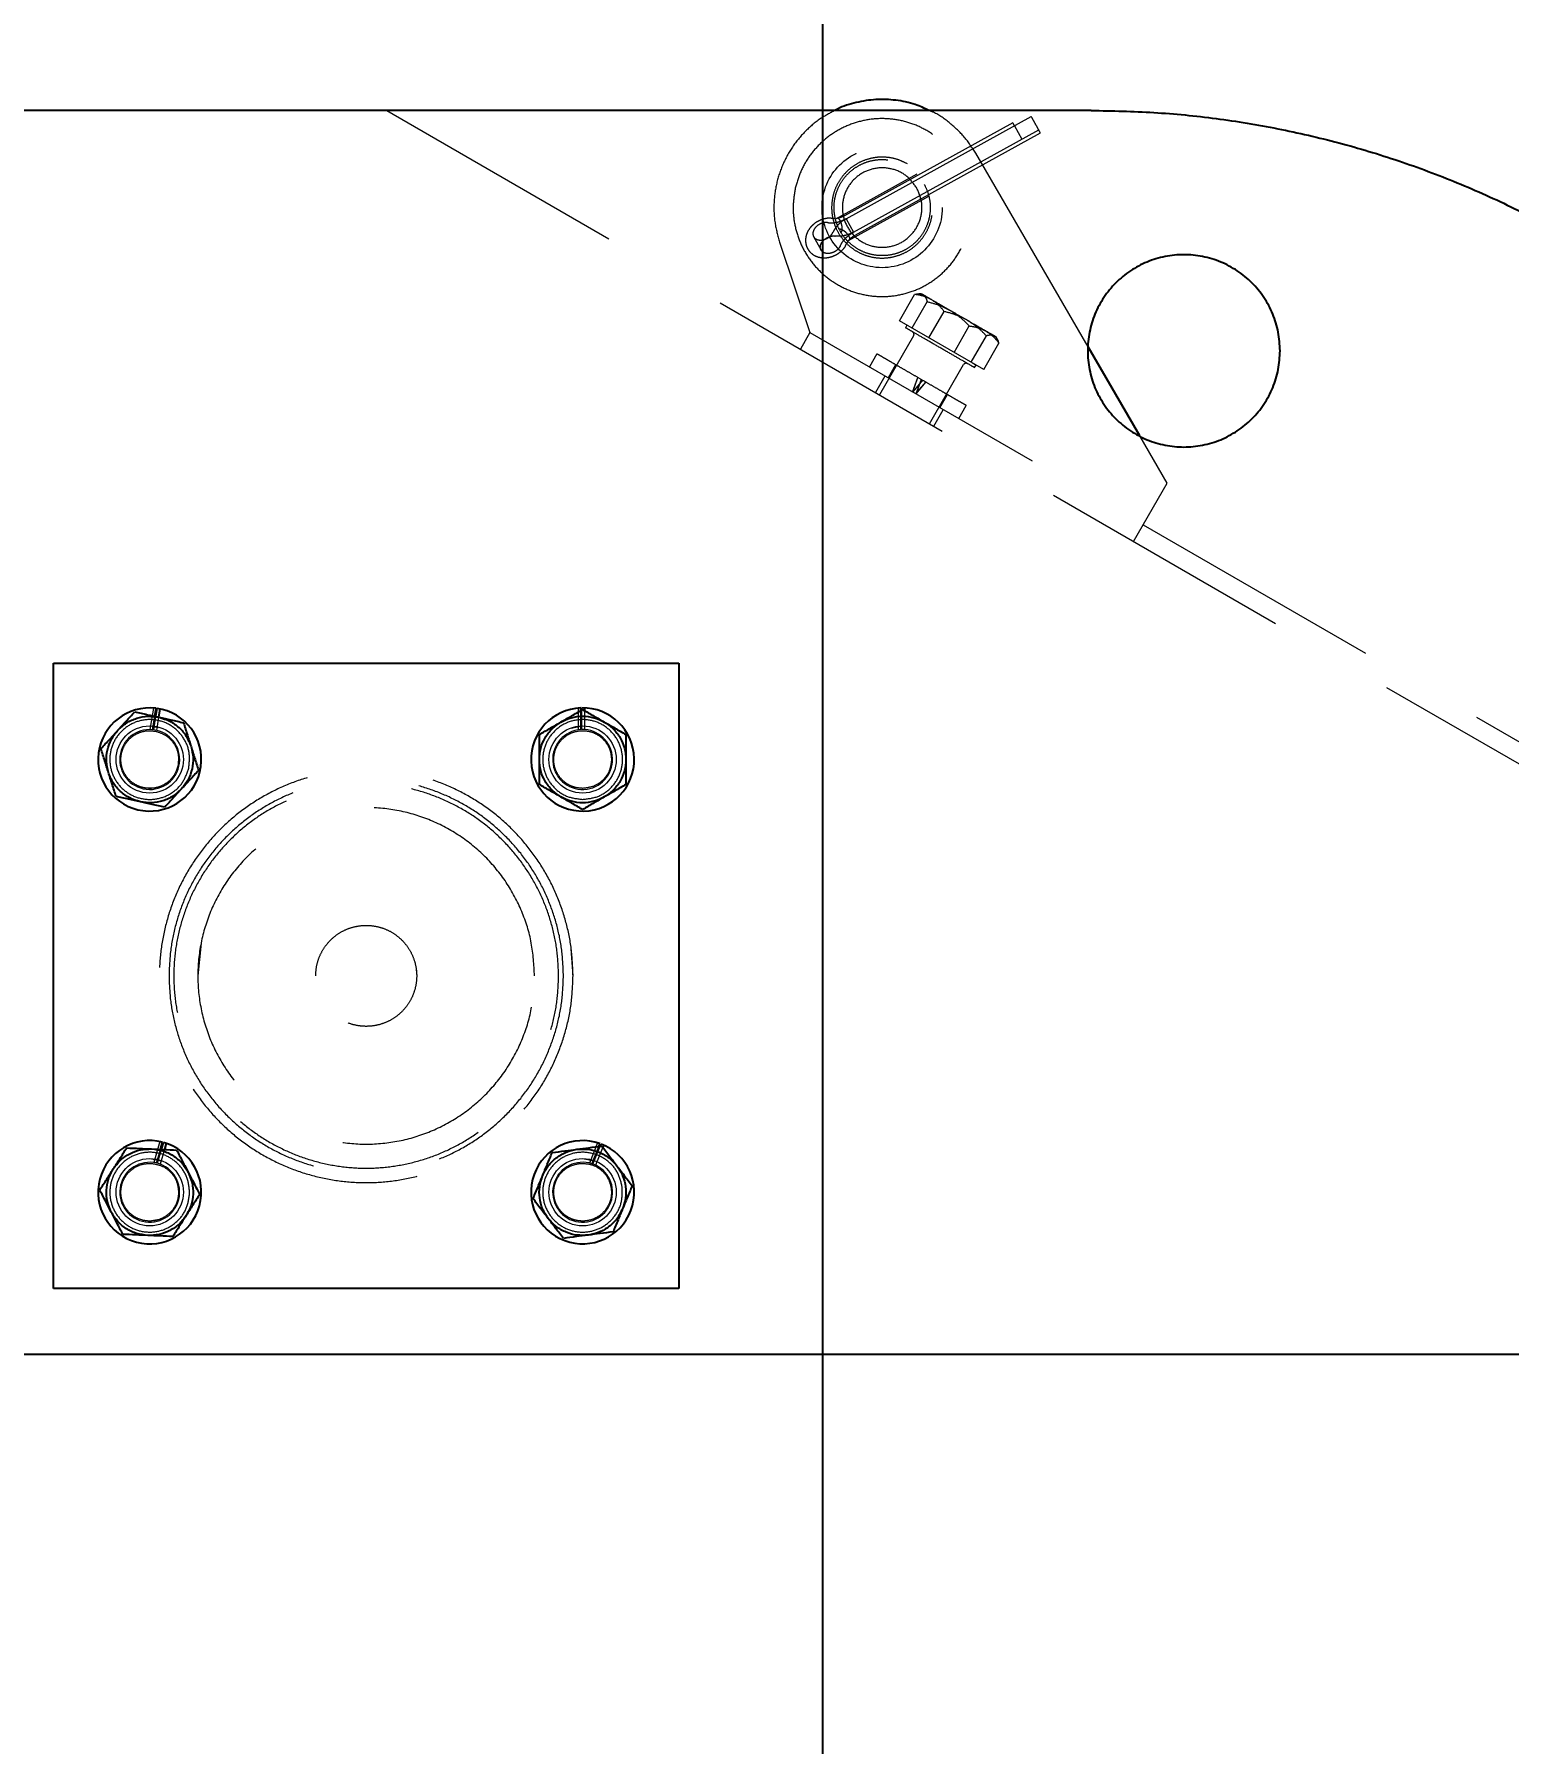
# Model space of a CAD drawing. Header units: millimetres. Extents: x 861 to 27901, y 673 to 17923.
# Drawn here: x 10725.2 to 10968.2, y 6848 to 7130 of the extents above; entities that cross this region are included whole.
import ezdxf

# ---------------------------------------------------------------- set-up
doc = ezdxf.new("R2010")
doc.units = ezdxf.units.MM
doc.header["$LTSCALE"] = 33.3
doc.linetypes.add('HIDDEN', pattern=[1.905, 1.27, -0.635])
doc.layers.add('CAPA_1', color=7, linetype='Continuous')
doc.styles.add('SLDTEXTSTYLE0', font='TXT', dxfattribs={"width": 0.75})
doc.dimstyles.new('SLDDIMSTYLE0', dxfattribs={"dimtxt": 66.6, "dimasz": 66.6, "dimexe": 0, "dimexo": 0.0625, "dimgap": 16.65, "dimtad": 2, "dimdec": 0, "dimlfac": 1.261261, "dimrnd": 1e-09, "dimzin": 12, "dimdsep": 46, "dimtxsty": 'SLDTEXTSTYLE0', "dimsah": 1, "dimcen": 0.09, "dimadec": 0, "dimazin": 3, "dimtfac": 1, "dimtdec": 0, "dimtofl": 0, "dimtmove": 0, "dimatfit": 3, "dimfxl": 1, "dimfrac": 2, "dimtolj": 1, "dimtzin": 12, "dimarcsym": 0})

# ---------------------------------------------------------------- blocks, each defined once
blk = doc.blocks.new('_D_13')
at = {"layer": 'CAPA_1', "transparency": 16777216}
for p, q in [((9823.17, 6912.25), (14695.32, 6912.25)), ((14662.02, 6912.25), (14662.02, 5357.98)), ((14240.18, 5357.98), (14695.32, 5357.98))]:
    blk.add_line(p, q, dxfattribs=at)
for points in [[(14662.02, 6912.25), (14651.77, 6845.65), (14672.27, 6845.65)], [(14662.02, 5357.98), (14672.27, 5424.58), (14651.77, 5424.58)]]:
    blk.add_solid(points, dxfattribs=at)
at = {"layer": 'CAPA_1', "transparency": 16777216, "insert": (14576.17, 6036.69), "char_height": 66.6, "attachment_point": 1, "rotation": 90, "style": 'SLDTEXTSTYLE0'}
blk.add_mtext('1960', dxfattribs=at)
blk = doc.blocks.new('_D_14')
at = {"layer": 'CAPA_1', "transparency": 16777216}
for p, q in [((9780.88, 6954.54), (9780.88, 7862.55)), ((10855.14, 5883.49), (10855.14, 7862.55)), ((9780.88, 7829.25), (10855.14, 7829.25))]:
    blk.add_line(p, q, dxfattribs=at)
for points in [[(9780.88, 7829.25), (9847.48, 7819.01), (9847.48, 7839.5)], [(10855.14, 7829.25), (10788.54, 7839.5), (10788.54, 7819.01)]]:
    blk.add_solid(points, dxfattribs=at)
at = {"layer": 'CAPA_1', "transparency": 16777216, "insert": (10219.59, 7915.1), "char_height": 66.6, "attachment_point": 1, "style": 'SLDTEXTSTYLE0'}
blk.add_mtext('1355', dxfattribs=at)

msp = doc.modelspace()

# ---------------------------------------------------------------- linework, layer by layer
at = {"color": 7, "linetype": 'Continuous', "lineweight": 25}
for p, q in [((10899.41, 7117.37), (10066.31, 7117.37)), ((10907.41, 7063.72), (10898.88, 7078.41)), ((10728.35, 6923.12), (10728.35, 7026.2)), ((10728.35, 7026.2), (10831.42, 7026.2)), ((10831.42, 7026.2), (10831.42, 6923.12)), ((10745.03, 7017.46), (10745.24, 7018.79)), ((10745.21, 7017.42), (10745.43, 7018.76)), ((10745.86, 7018.69), (10745.65, 7017.33)), ((10815.25, 7018.4), (10815.25, 7018.84)), ((10815.43, 7018.5), (10815.43, 7018.85)), ((10815.88, 7018.84), (10815.88, 7018.4)), ((10745.96, 6946.05), (10746.31, 6947.23)), ((10746.15, 6946.04), (10746.49, 6947.18)), ((10746.91, 6947.05), (10746.61, 6946.02)), ((10818.24, 6946.53), (10818.43, 6947)), ((10818.45, 6946.56), (10818.6, 6946.93)), ((10819.01, 6946.76), (10818.87, 6946.4)), ((10831.42, 6923.12), (10728.35, 6923.12))]:
    msp.add_line(p, q, dxfattribs=at)
at = {"color": 1, "linetype": 'HIDDEN', "lineweight": 18}
for p, q in [((10783.28, 7117.37), (11141.9, 6910.32)), ((10858.99, 7099.52), (10889.52, 7116.38)), ((10886.48, 7115.34), (10858.72, 7100.01)), ((10860.21, 7097.3), (10890.75, 7114.17)), ((10860.48, 7096.81), (10891.02, 7113.68)), ((10886.75, 7114.85), (10887.97, 7112.64)), ((10869.1, 7108.57), (10867.61, 7109.24)), ((10898.88, 7078.41), (10880.36, 7110.31)), ((10870.65, 7106.86), (10857.38, 7099.53)), ((10859.38, 7095.95), (10872.63, 7103.26)), ((10858.99, 7099.52), (10860.21, 7097.3)), ((10853.64, 7096.57), (10854.86, 7094.35)), ((10848.03, 7095.67), (10853.04, 7080.76)), ((10867.77, 7082.67), (10870.29, 7087.04)), ((10872.36, 7085.85), (10869.84, 7081.48)), ((10871.38, 7087.15), (10871, 7087.15)), ((10881.67, 7074.65), (10867.77, 7082.67)), ((10872.65, 7079.86), (10875.17, 7084.22)), ((10853.04, 7080.76), (10851.46, 7078.01)), ((10853.04, 7080.76), (11103.66, 6936.06)), ((10870.12, 7080.22), (10864.5, 7070.48)), ((10869.02, 7081.95), (10868.78, 7081.54)), ((10876.78, 7077.47), (10879.3, 7081.84)), ((10879.6, 7075.84), (10882.12, 7080.21)), ((10883.92, 7079.69), (10883.74, 7080.01)), ((10864.07, 7077.23), (10862.84, 7075.11)), ((10881.67, 7074.65), (10884.19, 7079.02)), ((10867.16, 7075.45), (10865.9, 7073.26)), ((10872.74, 7065.72), (10878.36, 7075.46)), ((10878.99, 7075.65), (10879.01, 7075.64)), ((10880.18, 7074.96), (10880.42, 7075.37)), ((10865.37, 7073.57), (10863.82, 7070.88)), ((10869.93, 7070.94), (10870.81, 7073.34)), ((10871.58, 7072.9), (10869.93, 7070.94)), ((10869.97, 7070.98), (10870.83, 7073.33)), ((10871.6, 7072.88), (10869.99, 7070.97)), ((10871.35, 7073.03), (10870.48, 7070.62)), ((10870.48, 7070.62), (10872.12, 7072.58)), ((10871.37, 7073.01), (10870.52, 7070.67)), ((10870.54, 7070.66), (10872.14, 7072.57)), ((10874.45, 7068.33), (10875.71, 7070.51)), ((10877.58, 7066.59), (10878.81, 7068.72)), ((10873.43, 7065.33), (10874.98, 7068.02)), ((10911.94, 7055.91), (10907.41, 7063.72)), ((10906.39, 7046.3), (10911.94, 7055.91)), ((10744.8, 7018.83), (10744.23, 7015.27)), ((10814.8, 7018.82), (10814.8, 7015.21)), ((10815.25, 7015.26), (10815.25, 7018.4)), ((10815.43, 7015.27), (10815.43, 7018.5)), ((10815.88, 7018.4), (10815.88, 7015.26)), ((10744.26, 7015.88), (10745.61, 7015.61)), ((10744.67, 7015.25), (10745.03, 7017.46)), ((10744.86, 7015.23), (10745.21, 7017.42)), ((10745.65, 7017.33), (10745.3, 7015.15)), ((10813.68, 7015.51), (10815.5, 7015.88)), ((10743.36, 7005.69), (10745.03, 7005.65)), ((10752.67, 6980.07), (10752.13, 6974.66)), ((10813.98, 6974.66), (10813.68, 6979.11)), ((10788.05, 6976.28), (10788.21, 6974.66)), ((10745.87, 6947.33), (10744.86, 6943.87)), ((10818, 6947.13), (10816.67, 6943.79)), ((10744.47, 6944.48), (10746.06, 6944.16)), ((10745.3, 6943.79), (10745.96, 6946.05)), ((10745.48, 6943.75), (10746.15, 6946.04)), ((10746.61, 6946.02), (10745.9, 6943.62)), ((10815.83, 6944.48), (10817.59, 6944.13)), ((10817.1, 6943.67), (10818.24, 6946.53)), ((10817.27, 6943.61), (10818.45, 6946.56)), ((10818.87, 6946.4), (10817.68, 6943.44)), ((10744.18, 6934.26), (10745.83, 6934.51)), ((10814.64, 6934.37), (10815.87, 6934.28))]:
    msp.add_line(p, q, dxfattribs=at)
for centre, radius in [((10864.93, 7101.36), 9.91), ((10744.2, 7010.34), 5.55), ((10815.56, 7010.34), 5.55), ((10744.2, 6938.98), 5.55), ((10815.56, 6938.98), 5.55)]:
    msp.add_circle(centre, radius, dxfattribs=at)
for centre, radius, start, end in [((10869.71, 7080.46), 0.476, 330, 60), ((10878.78, 7075.22), 0.476, 60, 150), ((10744.2, 7010.34), 4.94, 84.5382, 82.3796), ((10815.56, 7010.34), 4.94, 93.6611, 91.5024), ((10744.2, 6938.98), 4.94, 77.2228, 75.0641), ((10815.56, 6938.98), 4.94, 71.8743, 69.7157)]:
    msp.add_arc(centre, radius, start, end, dxfattribs=at)
at = {"color": 7, "linetype": 'Continuous', "lineweight": 25}
for centre, start, end in [((10744.2, 7010.34), 82.9992, 81.7483), ((10815.56, 7010.34), 92.1221, 90.8711), ((10744.2, 6938.98), 75.6837, 74.4328), ((10815.56, 6938.98), 70.3353, 69.0844)]:
    msp.add_arc(centre, 8.51, start, end, dxfattribs=at)
for points, knots in [([(10872.67, 7117.37), (10871.91, 7117.73), (10870.17, 7118.54), (10867.19, 7119.14), (10863.9, 7119.28), (10860.66, 7118.75), (10858.38, 7118.08), (10857.3, 7117.45), (10857.16, 7117.37)], [0, 0, 0, 0, 0.155176, 0.358941, 0.562705, 0.76647, 0.970235, 1, 1, 1, 1]), ([(10738.95, 7015.16), (10739.39, 7015.65), (10740.34, 7016.68), (10741.25, 7017.68), (10741.73, 7018.2)], [0, 0, 0, 0, 0.476313, 1, 1, 1, 1]), ([(10741.73, 7018.2), (10742.42, 7018.04), (10743.74, 7017.75), (10745.1, 7017.45), (10745.75, 7017.3)], [0, 0, 0, 0, 0.523687, 1, 1, 1, 1]), ([(10811.99, 7016.52), (10812.57, 7016.85), (10813.78, 7017.55), (10814.95, 7018.22), (10815.56, 7018.58)], [0, 0, 0, 0, 0.476313, 1, 1, 1, 1]), ([(10815.56, 7018.58), (10816.17, 7018.22), (10817.34, 7017.55), (10818.55, 7016.85), (10819.13, 7016.52)], [0, 0, 0, 0, 0.5236871, 1, 1, 1, 1]), ([(10736.16, 7012.12), (10736.64, 7012.65), (10737.55, 7013.64), (10738.5, 7014.67), (10738.95, 7015.16)], [0, 0, 0, 0, 0.5236871, 1, 1, 1, 1]), ([(10745.75, 7017.3), (10746.4, 7017.16), (10747.76, 7016.86), (10749.08, 7016.56), (10749.77, 7016.41)], [0, 0, 0, 0, 0.476313, 1, 1, 1, 1]), ([(10749.77, 7016.41), (10749.99, 7015.74), (10750.39, 7014.45), (10750.81, 7013.12), (10751.01, 7012.48)], [0, 0, 0, 0, 0.523687, 1, 1, 1, 1]), ([(10808.43, 7014.46), (10809.04, 7014.81), (10810.21, 7015.49), (10811.42, 7016.19), (10811.99, 7016.52)], [0, 0, 0, 0, 0.523687, 1, 1, 1, 1]), ([(10819.13, 7016.52), (10819.71, 7016.19), (10820.91, 7015.49), (10822.08, 7014.81), (10822.7, 7014.46)], [0, 0, 0, 0, 0.476313, 1, 1, 1, 1]), ([(10737.4, 7008.2), (10737.2, 7008.83), (10736.78, 7010.16), (10736.37, 7011.45), (10736.16, 7012.12)], [0, 0, 0, 0, 0.476313, 1, 1, 1, 1]), ([(10751.01, 7012.48), (10751.21, 7011.85), (10751.63, 7010.52), (10752.04, 7009.23), (10752.25, 7008.55)], [0, 0, 0, 0, 0.476313, 1, 1, 1, 1]), ([(10808.43, 7010.34), (10808.43, 7011), (10808.43, 7012.4), (10808.43, 7013.75), (10808.43, 7014.46)], [0, 0, 0, 0, 0.4763129, 1, 1, 1, 1]), ([(10822.7, 7014.46), (10822.7, 7013.75), (10822.7, 7012.4), (10822.7, 7011), (10822.7, 7010.34)], [0, 0, 0, 0, 0.523687, 1, 1, 1, 1]), ([(10808.43, 7006.22), (10808.43, 7006.93), (10808.43, 7008.28), (10808.43, 7009.67), (10808.43, 7010.34)], [0, 0, 0, 0, 0.523687, 1, 1, 1, 1]), ([(10822.7, 7010.34), (10822.7, 7009.67), (10822.7, 7008.28), (10822.7, 7006.93), (10822.7, 7006.22)], [0, 0, 0, 0, 0.476313, 1, 1, 1, 1]), ([(10738.64, 7004.27), (10738.42, 7004.94), (10738.02, 7006.23), (10737.6, 7007.56), (10737.4, 7008.2)], [0, 0, 0, 0, 0.523687, 1, 1, 1, 1]), ([(10752.25, 7008.55), (10751.77, 7008.03), (10750.86, 7007.03), (10749.91, 7006.01), (10749.46, 7005.52)], [0, 0, 0, 0, 0.5236871, 1, 1, 1, 1]), ([(10742.66, 7003.37), (10742.01, 7003.52), (10740.65, 7003.82), (10739.33, 7004.11), (10738.64, 7004.27)], [0, 0, 0, 0, 0.476313, 1, 1, 1, 1]), ([(10749.46, 7005.52), (10749.01, 7005.03), (10748.07, 7004), (10747.16, 7003), (10746.68, 7002.48)], [0, 0, 0, 0, 0.4763129, 1, 1, 1, 1]), ([(10811.99, 7004.16), (10811.42, 7004.49), (10810.21, 7005.19), (10809.04, 7005.86), (10808.43, 7006.22)], [0, 0, 0, 0, 0.476313, 1, 1, 1, 1]), ([(10815.56, 7002.1), (10814.95, 7002.45), (10813.78, 7003.13), (10812.57, 7003.83), (10811.99, 7004.16)], [0, 0, 0, 0, 0.5236871, 1, 1, 1, 1]), ([(10819.13, 7004.16), (10818.55, 7003.83), (10817.34, 7003.13), (10816.17, 7002.45), (10815.56, 7002.1)], [0, 0, 0, 0, 0.476313, 1, 1, 1, 1]), ([(10822.7, 7006.22), (10822.08, 7005.86), (10820.91, 7005.19), (10819.71, 7004.49), (10819.13, 7004.16)], [0, 0, 0, 0, 0.5236871, 1, 1, 1, 1]), ([(10746.68, 7002.48), (10745.99, 7002.63), (10744.67, 7002.93), (10743.31, 7003.23), (10742.66, 7003.37)], [0, 0, 0, 0, 0.523687, 1, 1, 1, 1]), ([(10738.19, 6942.82), (10738.55, 6943.38), (10739.3, 6944.56), (10740.02, 6945.69), (10740.4, 6946.29)], [0, 0, 0, 0, 0.476313, 1, 1, 1, 1]), ([(10740.4, 6946.29), (10741.11, 6946.26), (10742.46, 6946.2), (10743.85, 6946.14), (10744.52, 6946.11)], [0, 0, 0, 0, 0.523687, 1, 1, 1, 1]), ([(10744.52, 6946.11), (10745.18, 6946.08), (10746.58, 6946.02), (10747.93, 6945.96), (10748.63, 6945.93)], [0, 0, 0, 0, 0.476313, 1, 1, 1, 1]), ([(10748.63, 6945.93), (10748.96, 6945.3), (10749.58, 6944.1), (10750.23, 6942.86), (10750.54, 6942.27)], [0, 0, 0, 0, 0.523687, 1, 1, 1, 1]), ([(10808.97, 6941.71), (10809.22, 6942.33), (10809.76, 6943.62), (10810.28, 6944.87), (10810.55, 6945.52)], [0, 0, 0, 0, 0.476313, 1, 1, 1, 1]), ([(10810.55, 6945.52), (10811.25, 6945.61), (10812.59, 6945.79), (10813.97, 6945.97), (10814.63, 6946.06)], [0, 0, 0, 0, 0.523687, 1, 1, 1, 1]), ([(10814.63, 6946.06), (10815.29, 6946.14), (10816.68, 6946.32), (10818.02, 6946.5), (10818.72, 6946.59)], [0, 0, 0, 0, 0.476313, 1, 1, 1, 1]), ([(10818.72, 6946.59), (10819.15, 6946.03), (10819.97, 6944.96), (10820.82, 6943.85), (10821.22, 6943.32)], [0, 0, 0, 0, 0.523687, 1, 1, 1, 1]), ([(10735.97, 6939.34), (10736.35, 6939.94), (10737.08, 6941.08), (10737.83, 6942.26), (10738.19, 6942.82)], [0, 0, 0, 0, 0.523687, 1, 1, 1, 1]), ([(10750.54, 6942.27), (10750.84, 6941.68), (10751.49, 6940.44), (10752.11, 6939.25), (10752.44, 6938.62)], [0, 0, 0, 0, 0.476313, 1, 1, 1, 1]), ([(10807.39, 6937.91), (10807.66, 6938.56), (10808.18, 6939.81), (10808.72, 6941.1), (10808.97, 6941.71)], [0, 0, 0, 0, 0.523687, 1, 1, 1, 1]), ([(10821.22, 6943.32), (10821.63, 6942.8), (10822.48, 6941.69), (10823.3, 6940.61), (10823.73, 6940.05)], [0, 0, 0, 0, 0.476313, 1, 1, 1, 1]), ([(10737.87, 6935.69), (10737.57, 6936.28), (10736.92, 6937.52), (10736.3, 6938.72), (10735.97, 6939.34)], [0, 0, 0, 0, 0.476313, 1, 1, 1, 1]), ([(10752.44, 6938.62), (10752.06, 6938.02), (10751.33, 6936.88), (10750.58, 6935.71), (10750.22, 6935.14)], [0, 0, 0, 0, 0.523687, 1, 1, 1, 1]), ([(10823.73, 6940.05), (10823.46, 6939.4), (10822.94, 6938.15), (10822.41, 6936.86), (10822.15, 6936.25)], [0, 0, 0, 0, 0.523687, 1, 1, 1, 1]), ([(10809.9, 6934.64), (10809.49, 6935.17), (10808.64, 6936.27), (10807.82, 6937.35), (10807.39, 6937.91)], [0, 0, 0, 0, 0.476313, 1, 1, 1, 1]), ([(10822.15, 6936.25), (10821.9, 6935.63), (10821.36, 6934.34), (10820.85, 6933.1), (10820.58, 6932.44)], [0, 0, 0, 0, 0.476313, 1, 1, 1, 1]), ([(10739.77, 6932.03), (10739.45, 6932.66), (10738.82, 6933.86), (10738.18, 6935.1), (10737.87, 6935.69)], [0, 0, 0, 0, 0.523687, 1, 1, 1, 1]), ([(10750.22, 6935.14), (10749.86, 6934.58), (10749.11, 6933.41), (10748.39, 6932.27), (10748.01, 6931.67)], [0, 0, 0, 0, 0.476313, 1, 1, 1, 1]), ([(10812.41, 6931.37), (10811.97, 6931.93), (10811.15, 6933), (10810.3, 6934.11), (10809.9, 6934.64)], [0, 0, 0, 0, 0.523687, 1, 1, 1, 1]), ([(10743.89, 6931.85), (10743.23, 6931.88), (10741.83, 6931.94), (10740.48, 6932), (10739.77, 6932.03)], [0, 0, 0, 0, 0.476313, 1, 1, 1, 1]), ([(10748.01, 6931.67), (10747.3, 6931.7), (10745.95, 6931.76), (10744.55, 6931.82), (10743.89, 6931.85)], [0, 0, 0, 0, 0.523687, 1, 1, 1, 1]), ([(10816.49, 6931.91), (10815.83, 6931.82), (10814.45, 6931.64), (10813.11, 6931.46), (10812.41, 6931.37)], [0, 0, 0, 0, 0.476313, 1, 1, 1, 1]), ([(10820.58, 6932.44), (10819.87, 6932.35), (10818.53, 6932.17), (10817.15, 6931.99), (10816.49, 6931.91)], [0, 0, 0, 0, 0.523687, 1, 1, 1, 1])]:
    msp.add_open_spline(points, degree=3, knots=knots, dxfattribs=at)
at = {"color": 1, "linetype": 'HIDDEN', "lineweight": 18}
for points, knots in [([(10857.16, 7117.37), (10856.33, 7116.94), (10854.53, 7116), (10852.16, 7113.94), (10850.07, 7111.41), (10848.49, 7108.52), (10847.45, 7105.39), (10847.02, 7102.13), (10847.15, 7098.83), (10847.73, 7096.73), (10848.03, 7095.67)], [0, 0, 0, 0, 0.108726, 0.236051, 0.363376, 0.4907, 0.618025, 0.74535, 0.872675, 1, 1, 1, 1]), ([(10880.36, 7110.31), (10879.77, 7111.23), (10878.57, 7113.07), (10876.16, 7115.31), (10874.16, 7116.77), (10872.91, 7117.28), (10872.67, 7117.37)], [0, 0, 0, 0, 0.308789, 0.617578, 0.926367, 1, 1, 1, 1]), ([(10891.01, 7113.69), (10891, 7113.71), (10890.98, 7113.74), (10890.79, 7114.1), (10890.5, 7114.62), (10890.15, 7115.24), (10889.8, 7115.88), (10889.62, 7116.22), (10889.52, 7116.38)], [0, 0, 0, 0, 0.159897, 0.327918, 0.495938, 0.663959, 0.831979, 1, 1, 1, 1]), ([(10886.75, 7114.85), (10886.68, 7114.98), (10886.53, 7115.24), (10886.46, 7115.38), (10886.48, 7115.34), (10886.48, 7115.33)], [0, 0, 0, 0, 0.488199, 0.976397, 1, 1, 1, 1]), ([(10855.44, 7099.51), (10855.25, 7099.46), (10854.75, 7099.32), (10853.98, 7098.92), (10853.23, 7098.27), (10852.67, 7097.5), (10852.36, 7096.67), (10852.27, 7095.84), (10852.42, 7095.02), (10852.8, 7094.27), (10853.39, 7093.68), (10854.1, 7093.27), (10854.91, 7093.07), (10855.77, 7093.06), (10856.67, 7093.25), (10857.54, 7093.65), (10858.32, 7094.26), (10858.85, 7094.88), (10859.02, 7095.31), (10859.08, 7095.44)], [0, 0, 0, 0, 0.041003, 0.106174, 0.172818, 0.241433, 0.301259, 0.359035, 0.415558, 0.47682, 0.535181, 0.592025, 0.649469, 0.709094, 0.77143, 0.835978, 0.902238, 0.970421, 1, 1, 1, 1]), ([(10856.81, 7099.56), (10856.58, 7099.59), (10856.13, 7099.64), (10855.67, 7099.56), (10855.44, 7099.51)], [0, 0, 0, 0, 0.502467, 1, 1, 1, 1]), ([(10857.21, 7099.57), (10857.17, 7099.57), (10857.02, 7099.55), (10856.9, 7099.57), (10856.81, 7099.58)], [0, 0, 0, 0, 0.279062, 1, 1, 1, 1]), ([(10858.19, 7097.2), (10858.25, 7097.35), (10858.37, 7097.66), (10858.35, 7098.19), (10858.24, 7098.69), (10858.06, 7099.15), (10857.87, 7099.46), (10857.67, 7099.6), (10857.53, 7099.62), (10857.41, 7099.54), (10857.38, 7099.52)], [0, 0, 0, 0, 0.125276, 0.254502, 0.393735, 0.535704, 0.696878, 0.824314, 0.951622, 1, 1, 1, 1]), ([(10858.72, 7100.01), (10858.61, 7099.95), (10858.28, 7099.79), (10857.86, 7099.64), (10857.6, 7099.61), (10857.54, 7099.61)], [0, 0, 0, 0, 0.276331, 0.846953, 1, 1, 1, 1]), ([(10857.82, 7097.86), (10857.97, 7097.84), (10858.27, 7097.79), (10858.66, 7097.54), (10859.01, 7097.22), (10859.31, 7096.85), (10859.51, 7096.51), (10859.59, 7096.25), (10859.55, 7096.07), (10859.44, 7095.98), (10859.38, 7095.95)], [0, 0, 0, 0, 0.115694, 0.234157, 0.345308, 0.492022, 0.633179, 0.764504, 0.887214, 1, 1, 1, 1]), ([(10859.52, 7096.04), (10859.54, 7096.07), (10859.69, 7096.27), (10860.04, 7096.55), (10860.37, 7096.75), (10860.48, 7096.81)], [0, 0, 0, 0, 0.125952, 0.695721, 1, 1, 1, 1]), ([(10859.1, 7095.43), (10859.14, 7095.5), (10859.18, 7095.61), (10859.28, 7095.73), (10859.31, 7095.77)], [0, 0, 0, 0, 0.661788, 1, 1, 1, 1]), ([(10870.29, 7087.04), (10870.56, 7087.1), (10871.08, 7087.21), (10871.46, 7087.07), (10871.64, 7086.99)], [0, 0, 0, 0, 0.523687, 1, 1, 1, 1]), ([(10873.05, 7086.18), (10872.64, 7086.38), (10871.78, 7086.81), (10870.8, 7086.96), (10870.29, 7087.04)], [0, 0, 0, 0, 0.4763129, 1, 1, 1, 1]), ([(10873.05, 7086.18), (10872.71, 7086.38), (10872.04, 7086.77), (10871.47, 7087.09), (10871.42, 7087.12), (10871.4, 7087.13)], [0, 0, 0, 0, 0.347379, 0.694758, 1, 1, 1, 1]), ([(10871.64, 7086.99), (10871.79, 7086.87), (10872.11, 7086.62), (10872.27, 7086.11), (10872.36, 7085.85)], [0, 0, 0, 0, 0.4763129, 1, 1, 1, 1]), ([(10872.36, 7085.85), (10873.05, 7085.66), (10874.37, 7085.32), (10875.57, 7084.69), (10876.15, 7084.39)], [0, 0, 0, 0, 0.523687, 1, 1, 1, 1]), ([(10875.17, 7084.22), (10874.85, 7084.62), (10874.23, 7085.4), (10873.43, 7085.93), (10873.05, 7086.18)], [0, 0, 0, 0, 0.5236871, 1, 1, 1, 1]), ([(10878.97, 7082.77), (10878.39, 7083.06), (10877.18, 7083.69), (10875.86, 7084.04), (10875.17, 7084.22)], [0, 0, 0, 0, 0.476313, 1, 1, 1, 1]), ([(10876.15, 7084.39), (10876.7, 7084.04), (10877.84, 7083.31), (10878.8, 7082.34), (10879.3, 7081.84)], [0, 0, 0, 0, 0.476313, 1, 1, 1, 1]), ([(10882.12, 7080.21), (10881.62, 7080.72), (10880.66, 7081.68), (10879.51, 7082.42), (10878.97, 7082.77)], [0, 0, 0, 0, 0.5236871, 1, 1, 1, 1]), ([(10878.38, 7076), (10877.78, 7076.35), (10876.57, 7077.04), (10874.29, 7078.36), (10872.07, 7079.64), (10870.23, 7080.71), (10869, 7081.42), (10868.87, 7081.49), (10868.81, 7081.52)], [0, 0, 0, 0, 0.168929, 0.337859, 0.506788, 0.675718, 0.844647, 1, 1, 1, 1]), ([(10879.3, 7081.84), (10879.82, 7081.76), (10880.8, 7081.6), (10881.66, 7081.18), (10882.06, 7080.98)], [0, 0, 0, 0, 0.5236871, 1, 1, 1, 1]), ([(10882.06, 7080.98), (10882.44, 7080.72), (10883.24, 7080.19), (10883.86, 7079.42), (10884.19, 7079.02)], [0, 0, 0, 0, 0.476313, 1, 1, 1, 1]), ([(10883.47, 7080.16), (10883.29, 7080.23), (10882.91, 7080.38), (10882.39, 7080.27), (10882.12, 7080.21)], [0, 0, 0, 0, 0.476313, 1, 1, 1, 1]), ([(10883.71, 7080.02), (10883.72, 7080.02), (10883.79, 7079.98), (10883.62, 7080.08), (10883.47, 7080.16)], [0, 0, 0, 0, 0.108178, 1, 1, 1, 1]), ([(10884.19, 7079.02), (10884.1, 7079.28), (10883.94, 7079.79), (10883.62, 7080.04), (10883.47, 7080.16)], [0, 0, 0, 0, 0.523687, 1, 1, 1, 1]), ([(10878.77, 7068.74), (10878.78, 7068.74), (10878.81, 7068.72), (10878.57, 7068.86), (10878.07, 7069.15), (10877.3, 7069.59), (10876.31, 7070.16), (10875.14, 7070.84), (10873.83, 7071.59), (10872.44, 7072.4), (10871, 7073.23), (10869.58, 7074.05), (10868.23, 7074.83), (10867, 7075.54), (10865.94, 7076.15), (10865.08, 7076.65), (10864.47, 7077), (10864.11, 7077.21), (10864.1, 7077.22), (10864.09, 7077.22)], [0, 0, 0, 0, 0.024682, 0.086443, 0.148205, 0.209967, 0.271728, 0.33349, 0.395251, 0.457013, 0.518775, 0.580536, 0.642298, 0.704059, 0.765821, 0.827582, 0.889344, 0.951106, 1, 1, 1, 1]), ([(10880.15, 7074.98), (10880.16, 7074.97), (10880.3, 7074.89), (10879.78, 7075.19), (10878.85, 7075.73), (10878.38, 7076)], [0, 0, 0, 0, 0.038633, 0.519316, 1, 1, 1, 1]), ([(10878.62, 7075.86), (10878.85, 7075.73), (10879.11, 7075.58), (10879, 7075.64), (10878.99, 7075.65)], [0, 0, 0, 0, 0.923799, 1, 1, 1, 1]), ([(10880.39, 7075.39), (10880.4, 7075.39), (10880.54, 7075.3), (10880.32, 7075.43), (10879.87, 7075.69), (10879.84, 7075.71)], [0, 0, 0, 0, 0.070823, 0.952039, 1, 1, 1, 1])]:
    msp.add_open_spline(points, degree=3, knots=knots, dxfattribs=at)
at = {"color": 7, "linetype": 'Continuous', "lineweight": 25}
for points in [[(10899.41, 7117.37), (10902.85, 7117.31), (10909.73, 7117.18), (10920, 7116.14), (10930.18, 7114.48), (10940.23, 7112.14), (10950.12, 7109.17), (10959.78, 7105.55), (10969.21, 7101.34), (10975.24, 7098.04), (10978.25, 7096.38)], [(10930.53, 7077.73), (10930.47, 7076.69), (10930.35, 7074.62), (10929.41, 7071.62), (10927.94, 7068.86), (10925.95, 7066.45), (10923.54, 7064.46), (10920.78, 7062.99), (10917.78, 7062.08), (10914.67, 7061.77), (10911.56, 7062.08), (10908.56, 7062.99), (10905.8, 7064.46), (10903.38, 7066.45), (10901.4, 7068.86), (10899.92, 7071.62), (10899.02, 7074.62), (10898.71, 7077.73), (10899.02, 7080.84), (10899.92, 7083.84), (10901.4, 7086.6), (10903.38, 7089.02), (10905.8, 7091), (10908.56, 7092.48), (10911.56, 7093.38), (10914.67, 7093.69), (10917.78, 7093.38), (10920.78, 7092.48), (10923.54, 7091), (10925.95, 7089.02), (10927.94, 7086.6), (10929.41, 7083.84), (10930.35, 7080.84), (10930.47, 7078.77), (10930.53, 7077.73)], [(10737.4, 7008.2), (10737.26, 7008.8), (10736.97, 7010.02), (10737.17, 7011.9), (10737.79, 7013.69), (10738.56, 7014.67), (10738.95, 7015.16)], [(10738.95, 7015.16), (10739.4, 7015.59), (10740.31, 7016.44), (10742.04, 7017.21), (10743.9, 7017.57), (10745.13, 7017.39), (10745.75, 7017.3)], [(10745.75, 7017.3), (10746.35, 7017.12), (10747.55, 7016.76), (10749.08, 7015.65), (10750.31, 7014.22), (10750.78, 7013.06), (10751.01, 7012.48)], [(10808.43, 7010.34), (10808.47, 7010.96), (10808.57, 7012.21), (10809.32, 7013.94), (10810.45, 7015.46), (10811.48, 7016.17), (10811.99, 7016.52)], [(10811.99, 7016.52), (10812.56, 7016.79), (10813.68, 7017.33), (10815.56, 7017.55), (10817.44, 7017.33), (10818.57, 7016.79), (10819.13, 7016.52)], [(10819.13, 7016.52), (10819.65, 7016.17), (10820.68, 7015.46), (10821.8, 7013.94), (10822.56, 7012.21), (10822.65, 7010.96), (10822.7, 7010.34)], [(10751.01, 7012.48), (10751.15, 7011.87), (10751.44, 7010.66), (10751.24, 7008.78), (10750.62, 7006.99), (10749.85, 7006.01), (10749.46, 7005.52)], [(10811.99, 7004.16), (10811.48, 7004.51), (10810.45, 7005.22), (10809.32, 7006.73), (10808.57, 7008.47), (10808.47, 7009.71), (10808.43, 7010.34)], [(10822.7, 7010.34), (10822.65, 7009.71), (10822.56, 7008.47), (10821.8, 7006.73), (10820.68, 7005.22), (10819.65, 7004.51), (10819.13, 7004.16)], [(10742.66, 7003.37), (10742.06, 7003.55), (10740.86, 7003.92), (10739.33, 7005.03), (10738.09, 7006.45), (10737.63, 7007.61), (10737.4, 7008.2)], [(10749.46, 7005.52), (10749.01, 7005.09), (10748.1, 7004.23), (10746.37, 7003.46), (10744.51, 7003.1), (10743.28, 7003.28), (10742.66, 7003.37)], [(10819.13, 7004.16), (10818.57, 7003.89), (10817.44, 7003.35), (10815.56, 7003.13), (10813.68, 7003.35), (10812.56, 7003.89), (10811.99, 7004.16)], [(10738.19, 6942.82), (10738.56, 6943.32), (10739.31, 6944.32), (10740.88, 6945.38), (10742.64, 6946.05), (10743.89, 6946.09), (10744.52, 6946.11)], [(10744.52, 6946.11), (10745.14, 6946.04), (10746.38, 6945.89), (10748.08, 6945.06), (10749.55, 6943.87), (10750.21, 6942.8), (10750.54, 6942.27)], [(10808.97, 6941.71), (10809.25, 6942.27), (10809.82, 6943.39), (10811.18, 6944.7), (10812.8, 6945.67), (10814.02, 6945.93), (10814.63, 6946.06)], [(10814.63, 6946.06), (10815.26, 6946.09), (10816.5, 6946.16), (10818.32, 6945.64), (10819.98, 6944.72), (10820.81, 6943.79), (10821.22, 6943.32)], [(10737.87, 6935.69), (10737.63, 6936.26), (10737.14, 6937.41), (10737, 6939.3), (10737.3, 6941.17), (10737.89, 6942.27), (10738.19, 6942.82)], [(10750.54, 6942.27), (10750.78, 6941.7), (10751.27, 6940.55), (10751.41, 6938.66), (10751.11, 6936.8), (10750.52, 6935.7), (10750.22, 6935.14)], [(10809.9, 6934.64), (10809.56, 6935.16), (10808.87, 6936.21), (10808.42, 6938.04), (10808.38, 6939.93), (10808.78, 6941.12), (10808.97, 6941.71)], [(10821.22, 6943.32), (10821.57, 6942.8), (10822.25, 6941.75), (10822.71, 6939.92), (10822.74, 6938.03), (10822.35, 6936.84), (10822.15, 6936.25)], [(10822.15, 6936.25), (10821.87, 6935.69), (10821.31, 6934.57), (10819.95, 6933.26), (10818.33, 6932.29), (10817.1, 6932.03), (10816.49, 6931.91)], [(10743.89, 6931.85), (10743.27, 6931.93), (10742.03, 6932.08), (10740.33, 6932.9), (10738.86, 6934.1), (10738.2, 6935.16), (10737.87, 6935.69)], [(10750.22, 6935.14), (10749.85, 6934.64), (10749.1, 6933.64), (10747.53, 6932.59), (10745.76, 6931.91), (10744.52, 6931.87), (10743.89, 6931.85)], [(10816.49, 6931.91), (10815.87, 6931.87), (10814.62, 6931.8), (10812.8, 6932.32), (10811.15, 6933.24), (10810.32, 6934.17), (10809.9, 6934.64)]]:
    msp.add_open_spline(points, degree=3, dxfattribs=at)
at = {"color": 1, "linetype": 'HIDDEN', "lineweight": 18}
for points in [[(10850.62, 7104.54), (10850.88, 7105.46), (10851.4, 7107.32), (10852.85, 7109.83), (10854.73, 7112.03), (10857.01, 7113.81), (10859.59, 7115.12), (10862.38, 7115.9), (10865.26, 7116.12), (10868.14, 7115.77), (10870.89, 7114.87), (10873.41, 7113.45), (10875.6, 7111.56), (10877.39, 7109.29), (10878.7, 7106.7), (10879.47, 7103.92), (10879.69, 7101.03), (10879.35, 7098.16), (10878.44, 7095.41), (10877.02, 7092.89), (10875.14, 7090.69), (10872.86, 7088.91), (10870.28, 7087.6), (10867.49, 7086.82), (10864.61, 7086.6), (10861.73, 7086.95), (10858.98, 7087.85), (10856.46, 7089.27), (10854.27, 7091.15), (10852.48, 7093.43), (10851.17, 7096.01), (10850.4, 7098.8), (10850.15, 7101.69), (10850.46, 7103.59), (10850.62, 7104.54)], [(10869.1, 7108.57), (10869.55, 7108.27), (10870.47, 7107.67), (10871.58, 7106.46), (10872.45, 7105.07), (10873.03, 7103.53), (10873.3, 7101.91), (10873.24, 7100.27), (10872.87, 7098.67), (10872.19, 7097.17), (10871.23, 7095.83), (10870.04, 7094.71), (10868.64, 7093.84), (10867.1, 7093.27), (10865.48, 7093), (10863.84, 7093.05), (10862.24, 7093.43), (10860.75, 7094.1), (10859.41, 7095.06), (10858.29, 7096.26), (10857.42, 7097.65), (10856.84, 7099.19), (10856.57, 7100.81), (10856.63, 7102.45), (10857, 7104.05), (10857.68, 7105.55), (10858.64, 7106.88), (10859.83, 7108.01), (10861.23, 7108.87), (10862.77, 7109.45), (10864.39, 7109.72), (10866.03, 7109.66), (10867.64, 7109.31), (10868.61, 7108.81), (10869.1, 7108.57)], [(10871.88, 7105.19), (10871.6, 7105.63), (10871.05, 7106.51), (10869.91, 7107.59), (10868.6, 7108.45), (10867.15, 7109.03), (10865.61, 7109.31), (10864.04, 7109.29), (10862.51, 7108.96), (10861.08, 7108.34), (10859.79, 7107.46), (10858.7, 7106.34), (10857.85, 7105.02), (10857.27, 7103.57), (10856.98, 7102.03), (10857.01, 7100.47), (10857.33, 7098.94), (10857.95, 7097.5), (10858.84, 7096.21), (10859.96, 7095.12), (10861.27, 7094.27), (10862.72, 7093.69), (10864.26, 7093.41), (10865.83, 7093.43), (10867.36, 7093.76), (10868.79, 7094.37), (10870.08, 7095.26), (10871.17, 7096.38), (10872.02, 7097.69), (10872.6, 7099.15), (10872.89, 7100.69), (10872.86, 7102.25), (10872.55, 7103.79), (10872.1, 7104.72), (10871.88, 7105.19)], [(10870.67, 7104.53), (10871, 7103.73), (10871.66, 7102.13), (10871.39, 7099.49), (10870.19, 7097.17), (10868.19, 7095.47), (10865.69, 7094.68), (10863.07, 7094.9), (10860.74, 7096.1), (10859.05, 7098.11), (10858.25, 7100.61), (10858.47, 7103.22), (10859.68, 7105.55), (10861.68, 7107.25), (10864.19, 7108.04), (10866.79, 7107.82), (10869.17, 7106.64), (10870.17, 7105.23), (10870.67, 7104.53)], [(10855.95, 7098.88), (10856.19, 7098.86), (10856.68, 7098.82), (10857.46, 7098.93), (10858.24, 7099.15), (10858.74, 7099.39), (10858.99, 7099.52)], [(10858.99, 7099.52), (10858.75, 7099.37), (10858.28, 7099.09), (10857.67, 7098.54), (10857.17, 7097.94), (10856.94, 7097.5), (10856.83, 7097.29)], [(10855.95, 7098.88), (10855.79, 7098.89), (10855.47, 7098.91), (10854.95, 7098.78), (10854.46, 7098.54), (10854.03, 7098.2), (10853.72, 7097.79), (10853.53, 7097.36), (10853.5, 7096.93), (10853.62, 7096.55), (10853.88, 7096.25), (10854.26, 7096.05), (10854.72, 7095.98), (10855.23, 7096.03), (10855.74, 7096.21), (10856.21, 7096.49), (10856.6, 7096.86), (10856.75, 7097.15), (10856.83, 7097.29)], [(10858.05, 7095.07), (10857.97, 7094.93), (10857.82, 7094.65), (10857.43, 7094.28), (10856.96, 7093.99), (10856.45, 7093.82), (10855.94, 7093.76), (10855.48, 7093.84), (10855.1, 7094.04), (10854.84, 7094.34), (10854.72, 7094.72), (10854.76, 7095.15), (10854.94, 7095.58), (10855.26, 7095.98), (10855.68, 7096.32), (10856.17, 7096.56), (10856.69, 7096.7), (10857.01, 7096.68), (10857.17, 7096.67)], [(10860.21, 7097.3), (10859.96, 7097.18), (10859.47, 7096.93), (10858.68, 7096.71), (10857.9, 7096.61), (10857.41, 7096.65), (10857.17, 7096.67)], [(10858.05, 7095.07), (10858.16, 7095.29), (10858.39, 7095.72), (10858.9, 7096.33), (10859.5, 7096.87), (10859.97, 7097.16), (10860.21, 7097.3)], [(10878.97, 7082.77), (10878.43, 7083.08), (10877.36, 7083.69), (10875.75, 7084.62), (10874.25, 7085.49), (10873.45, 7085.95), (10873.05, 7086.18)], [(10883.47, 7080.16), (10883.28, 7080.28), (10882.89, 7080.5), (10881.83, 7081.11), (10880.51, 7081.87), (10879.48, 7082.47), (10878.97, 7082.77)], [(10750.63, 7008.91), (10750.35, 7008.09), (10749.78, 7006.45), (10747.82, 7004.64), (10745.38, 7003.69), (10742.74, 7003.75), (10740.33, 7004.81), (10738.51, 7006.71), (10737.55, 7009.17), (10737.61, 7011.8), (10738.68, 7014.21), (10740.58, 7016.03), (10743.03, 7016.99), (10745.67, 7016.93), (10748.08, 7015.87), (10749.89, 7013.97), (10750.9, 7011.5), (10750.72, 7009.77), (10750.63, 7008.91)], [(10748.85, 7009.31), (10748.71, 7008.86), (10748.43, 7007.96), (10747.54, 7006.85), (10746.39, 7006.03), (10745.04, 7005.58), (10743.63, 7005.55), (10742.26, 7005.92), (10741.06, 7006.68), (10740.13, 7007.75), (10739.56, 7009.04), (10739.38, 7010.45), (10739.62, 7011.84), (10740.25, 7013.11), (10741.23, 7014.14), (10742.46, 7014.83), (10743.84, 7015.17), (10744.77, 7015.04), (10745.24, 7014.98)], [(10745.24, 7014.98), (10745.83, 7014.78), (10747.02, 7014.37), (10748.31, 7012.95), (10749.04, 7011.18), (10748.91, 7009.93), (10748.85, 7009.31)], [(10815.56, 7003.76), (10814.7, 7003.86), (10812.98, 7004.05), (10810.79, 7005.58), (10809.32, 7007.75), (10808.81, 7010.34), (10809.32, 7012.92), (10810.79, 7015.11), (10812.98, 7016.58), (10815.56, 7017.09), (10818.15, 7016.58), (10820.34, 7015.11), (10821.8, 7012.92), (10822.31, 7010.34), (10821.8, 7007.75), (10820.34, 7005.58), (10818.15, 7004.05), (10816.42, 7003.86), (10815.56, 7003.76)], [(10815.56, 7005.58), (10815.09, 7005.62), (10814.16, 7005.7), (10812.88, 7006.33), (10811.83, 7007.27), (10811.1, 7008.49), (10810.76, 7009.86), (10810.83, 7011.28), (10811.31, 7012.61), (10812.15, 7013.75), (10813.29, 7014.59), (10814.62, 7015.07), (10816.03, 7015.14), (10817.41, 7014.8), (10818.62, 7014.07), (10819.57, 7013.02), (10820.2, 7011.74), (10820.28, 7010.81), (10820.32, 7010.34)], [(10820.32, 7010.34), (10820.25, 7009.71), (10820.1, 7008.47), (10819, 7006.9), (10817.43, 7005.8), (10816.19, 7005.65), (10815.56, 7005.58)], [(10813.98, 6974.66), (10813.92, 6973.17), (10813.81, 6970.2), (10812.9, 6965.81), (10811.47, 6961.58), (10809.49, 6957.56), (10807.01, 6953.85), (10804.06, 6950.48), (10800.7, 6947.53), (10796.98, 6945.05), (10792.97, 6943.07), (10788.73, 6941.63), (10784.35, 6940.76), (10779.88, 6940.47), (10775.42, 6940.76), (10771.03, 6941.63), (10766.8, 6943.07), (10762.79, 6945.05), (10759.07, 6947.53), (10755.71, 6950.48), (10752.76, 6953.85), (10750.27, 6957.56), (10748.3, 6961.58), (10746.86, 6965.81), (10745.99, 6970.2), (10745.69, 6974.66), (10745.99, 6979.12), (10746.86, 6983.51), (10748.3, 6987.74), (10750.27, 6991.75), (10752.76, 6995.47), (10755.71, 6998.84), (10759.07, 7001.78), (10762.79, 7004.27), (10766.8, 7006.25), (10771.03, 7007.68), (10775.42, 7008.56), (10779.88, 7008.85), (10784.35, 7008.56), (10788.73, 7007.68), (10792.97, 7006.25), (10796.98, 7004.27), (10800.7, 7001.78), (10804.06, 6998.84), (10807.01, 6995.47), (10809.49, 6991.75), (10811.47, 6987.74), (10812.9, 6983.51), (10813.81, 6979.12), (10813.92, 6976.15), (10813.98, 6974.66)], [(10812.39, 6974.66), (10812.34, 6976.08), (10812.23, 6978.91), (10811.37, 6983.1), (10810, 6987.14), (10808.12, 6990.96), (10805.75, 6994.51), (10802.93, 6997.71), (10799.73, 7000.52), (10796.18, 7002.89), (10792.36, 7004.78), (10788.32, 7006.15), (10784.14, 7006.98), (10779.88, 7007.26), (10775.63, 7006.98), (10771.45, 7006.15), (10767.41, 7004.78), (10763.58, 7002.89), (10760.04, 7000.52), (10756.83, 6997.71), (10754.02, 6994.51), (10751.65, 6990.96), (10749.76, 6987.14), (10748.4, 6983.1), (10747.54, 6978.91), (10747.43, 6976.08), (10747.38, 6974.66)], [(10811.6, 6974.66), (10811.55, 6973.28), (10811.44, 6970.51), (10810.6, 6966.43), (10809.27, 6962.49), (10807.43, 6958.76), (10805.12, 6955.3), (10802.37, 6952.17), (10799.24, 6949.43), (10795.79, 6947.12), (10792.05, 6945.28), (10788.11, 6943.94), (10784.03, 6943.13), (10779.88, 6942.85), (10775.73, 6943.13), (10771.65, 6943.94), (10767.71, 6945.28), (10763.98, 6947.12), (10760.52, 6949.43), (10757.39, 6952.17), (10754.65, 6955.3), (10752.34, 6958.76), (10750.5, 6962.49), (10749.16, 6966.43), (10748.35, 6970.51), (10748.08, 6974.66), (10748.35, 6978.81), (10749.16, 6982.89), (10750.5, 6986.83), (10752.34, 6990.56), (10754.65, 6994.02), (10757.39, 6997.15), (10760.52, 6999.89), (10763.98, 7002.2), (10767.71, 7004.04), (10771.65, 7005.38), (10775.73, 7006.19), (10779.88, 7006.46), (10784.03, 7006.19), (10788.11, 7005.38), (10792.05, 7004.04), (10795.79, 7002.2), (10799.24, 6999.89), (10802.37, 6997.15), (10805.12, 6994.02), (10807.43, 6990.56), (10809.27, 6986.83), (10810.6, 6982.89), (10811.44, 6978.81), (10811.55, 6976.04), (10811.6, 6974.66)], [(10807.63, 6974.66), (10807.53, 6972.84), (10807.32, 6969.21), (10805.67, 6963.97), (10803.11, 6959.14), (10799.63, 6954.91), (10795.4, 6951.44), (10790.57, 6948.86), (10785.33, 6947.27), (10779.88, 6946.73), (10774.43, 6947.27), (10769.2, 6948.86), (10764.37, 6951.44), (10760.13, 6954.91), (10756.66, 6959.14), (10754.08, 6963.97), (10752.49, 6969.21), (10751.95, 6974.66), (10752.49, 6980.11), (10754.08, 6985.35), (10756.66, 6990.18), (10760.13, 6994.41), (10764.37, 6997.88), (10769.2, 7000.46), (10774.43, 7002.05), (10779.88, 7002.59), (10785.33, 7002.05), (10790.57, 7000.46), (10795.4, 6997.88), (10799.63, 6994.41), (10803.11, 6990.18), (10805.67, 6985.35), (10807.32, 6980.11), (10807.53, 6976.48), (10807.63, 6974.66)], [(10771.56, 6974.66), (10771.59, 6974.11), (10771.65, 6973.02), (10772.15, 6971.45), (10772.92, 6970), (10773.96, 6968.73), (10775.23, 6967.69), (10776.68, 6966.92), (10778.25, 6966.44), (10779.88, 6966.28), (10781.52, 6966.44), (10783.09, 6966.92), (10784.54, 6967.69), (10785.81, 6968.73), (10786.85, 6970), (10787.62, 6971.45), (10788.1, 6973.02), (10788.26, 6974.66), (10788.1, 6976.29), (10787.62, 6977.87), (10786.85, 6979.31), (10785.81, 6980.58), (10784.54, 6981.63), (10783.09, 6982.4), (10781.52, 6982.88), (10779.88, 6983.04), (10778.25, 6982.88), (10776.68, 6982.4), (10775.23, 6981.63), (10773.96, 6980.58), (10772.92, 6979.31), (10772.15, 6977.87), (10771.65, 6976.29), (10771.59, 6975.2), (10771.56, 6974.66)], [(10747.38, 6974.66), (10747.43, 6973.24), (10747.54, 6970.4), (10748.4, 6966.22), (10749.76, 6962.18), (10751.65, 6958.36), (10754.02, 6954.81), (10756.83, 6951.61), (10760.04, 6948.8), (10763.58, 6946.43), (10767.41, 6944.54), (10771.45, 6943.17), (10775.63, 6942.34), (10779.88, 6942.06), (10784.14, 6942.34), (10788.32, 6943.17), (10792.36, 6944.54), (10796.18, 6946.43), (10799.73, 6948.8), (10802.93, 6951.61), (10805.75, 6954.81), (10808.12, 6958.36), (10810, 6962.18), (10811.37, 6966.22), (10812.23, 6970.4), (10812.34, 6973.24), (10812.39, 6974.66)], [(10750.78, 6938.69), (10750.64, 6937.84), (10750.37, 6936.12), (10748.75, 6934), (10746.51, 6932.64), (10743.91, 6932.24), (10741.35, 6932.86), (10739.22, 6934.42), (10737.86, 6936.67), (10737.46, 6939.28), (10738.09, 6941.84), (10739.64, 6943.96), (10741.9, 6945.33), (10744.5, 6945.73), (10747.06, 6945.1), (10749.17, 6943.54), (10750.6, 6941.29), (10750.72, 6939.56), (10750.78, 6938.69)], [(10822.09, 6939.84), (10822.1, 6938.97), (10822.13, 6937.24), (10820.9, 6934.87), (10818.94, 6933.13), (10816.44, 6932.29), (10813.81, 6932.46), (10811.45, 6933.63), (10809.71, 6935.61), (10808.87, 6938.1), (10809.04, 6940.73), (10810.21, 6943.09), (10812.19, 6944.83), (10814.68, 6945.68), (10817.32, 6945.5), (10819.66, 6944.33), (10821.46, 6942.36), (10821.88, 6940.68), (10822.09, 6939.84)], [(10748.96, 6938.77), (10748.9, 6938.31), (10748.78, 6937.38), (10748.09, 6936.13), (10747.1, 6935.12), (10745.85, 6934.44), (10744.47, 6934.16), (10743.06, 6934.29), (10741.74, 6934.83), (10740.64, 6935.72), (10739.85, 6936.9), (10739.43, 6938.25), (10739.43, 6939.67), (10739.83, 6941.02), (10740.61, 6942.21), (10741.7, 6943.1), (10743.01, 6943.68), (10743.95, 6943.71), (10744.41, 6943.73)], [(10744.41, 6943.73), (10745.03, 6943.63), (10746.27, 6943.44), (10747.8, 6942.27), (10748.83, 6940.65), (10748.91, 6939.4), (10748.96, 6938.77)], [(10820.28, 6939.6), (10820.3, 6939.13), (10820.34, 6938.2), (10819.88, 6936.84), (10819.08, 6935.68), (10817.97, 6934.8), (10816.66, 6934.28), (10815.24, 6934.16), (10813.86, 6934.46), (10812.62, 6935.15), (10811.64, 6936.17), (10810.99, 6937.43), (10810.74, 6938.83), (10810.9, 6940.23), (10811.46, 6941.53), (10812.38, 6942.61), (10813.57, 6943.4), (10814.48, 6943.6), (10814.94, 6943.7)], [(10814.94, 6943.7), (10815.57, 6943.71), (10816.82, 6943.73), (10818.53, 6942.84), (10819.82, 6941.43), (10820.13, 6940.21), (10820.28, 6939.6)]]:
    msp.add_open_spline(points, degree=3, dxfattribs=at)

# ---------------------------------------------------------------- dimensions: what is measured, and where the dimension line sits
at = {"layer": 'CAPA_1'}
dim = msp.add_linear_dim(base=(10855.14, 7829.25), p1=(9780.88, 6912.25), p2=(10855.14, 5841.2), dimstyle='SLDDIMSTYLE0', dxfattribs=at)
dim.commit()
dim.dimension.update_dxf_attribs({"geometry": '_D_14', "text_midpoint": (10318.01, 7829.25), "dimtype": 160})
dim = msp.add_linear_dim(base=(14662.02, 5357.98), p1=(9780.88, 6912.25), p2=(14197.89, 5357.98), angle=90, dimstyle='SLDDIMSTYLE0', dxfattribs=at)
dim.commit()
dim.dimension.update_dxf_attribs({"geometry": '_D_13', "text_midpoint": (14662.02, 6135.11), "dimtype": 160})

doc.saveas('drawing.dxf')
